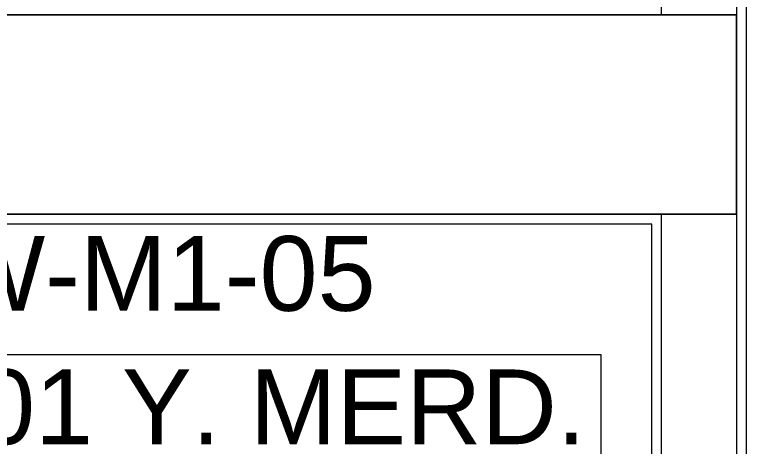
# Model space of a CAD drawing. Extents: x -1073 to 35213, y -1180 to 6950.
# Drawn here: x 10251 to 10399.8, y 576 to 662.5 of the extents above; entities that cross this region are included whole.
import ezdxf
from ezdxf.enums import TextEntityAlignment as Align

# ---------------------------------------------------------------- set-up
doc = ezdxf.new("R2010")
doc.units = 0
doc.header["$LTSCALE"] = 25
doc.layers.get('0').update_dxf_attribs({"color": 9, "lineweight": 9})
for name, color, linetype, lineweight in [('00', 9, 'Continuous', 9), ('01', 9, 'Continuous', 9), ('14', 9, 'Continuous', 9), ('21_MAHAL', 9, 'Continuous', 9)]:
    doc.layers.add(name, color=color, linetype=linetype, lineweight=lineweight)
doc.styles.add('Arial', font='arial.ttf', dxfattribs={"height": 2.5})
doc.styles.add('MuuM_TEXT-STANDART', font='ARIALN.TTF')

# ---------------------------------------------------------------- blocks, each defined once
blk = doc.blocks.new('0_roomno2')
blk.add_lwpolyline([(19.375, -10.5), (0, -10.5), (0, 0), (19.375, 0)], close=True)
for points in [[(0, -3), (19.375, -3)], [(8.125, -3), (8.125, -10.5)], [(11.875, -3), (11.875, -10.5)], [(15.625, -3), (15.625, -10.5)], [(0, -6.75), (8.125, -6.75)]]:
    blk.add_lwpolyline(points)
at = {"style": 'MuuM_TEXT-STANDART', "width": 0.6}
blk.add_text('H:', height=1.5, dxfattribs=at).set_placement((0.35, -8.608), align=Align.MIDDLE_LEFT)
at = {"style": 'Arial'}
blk.add_attdef('ODANO', (0, 1.17), '', height=2, dxfattribs=at)
blk.add_attdef('MEKANADI', text='', height=2, dxfattribs=at).set_placement((0.35, -3), align=Align.BOTTOM_LEFT)
at = {"style": 'MuuM_TEXT-STANDART', "width": 0.6}
for tag, p in [('YER01', (10, -4.5)), ('TAVAN01', (13.75, -4.5)), ('DUVAR01', (17.5, -4.5)), ('YER02', (10, -6.75)), ('TAVAN02', (13.75, -6.75)), ('DUVAR02', (17.5, -6.75)), ('YER03', (10, -9)), ('TAVAN03', (13.75, -9)), ('DUVAR03', (17.5, -9))]:
    blk.add_attdef(tag, text='', height=1.5, dxfattribs=at).set_placement(p, align=Align.MIDDLE_CENTER)
for tag, p in [('M2', (0.35, -4.875)), ('TEMIZTAVANYUKSEKLIGI', (1.8, -8.608))]:
    blk.add_attdef(tag, text='', height=1.5, dxfattribs=at).set_placement(p, align=Align.MIDDLE_LEFT)

msp = doc.modelspace()

# ---------------------------------------------------------------- linework, layer by layer
at = {"layer": '00'}
msp.add_lwpolyline([(9795.84, 662.5), (9795.84, 662.5), (9795.84, 1012.5), (9810.84, 1012.5), (9810.84, 757.5), (10535.84, 757.5), (10535.84, 742.5), (10395.84, 742.5), (10395.84, 662.5), (10380.84, 662.5), (10380.84, 742.5), (9810.84, 742.5), (9810.84, 662.5), (9810.84, 662.5)], dxfattribs=at)
msp.add_lwpolyline([(10380.84, 622.5), (10395.84, 622.5), (10395.84, 492.5), (10380.84, 492.5)], close=True, dxfattribs=at)
at = {"layer": '01'}
for points in [[(10395.84, 352.5), (10395.84, 312.5), (9795.84, 312.5), (9795.84, 662.5), (10395.84, 662.5), (10395.84, 622.5), (9845.84, 622.5), (9845.84, 352.5)], [(10395.84, 662.5), (9795.84, 662.5), (9795.84, 312.5), (10395.84, 312.5), (10395.84, 352.5), (9845.84, 352.5), (9845.84, 622.5), (10395.84, 622.5)]]:
    msp.add_lwpolyline(points, close=True, dxfattribs=at)
at = {"layer": '14'}
msp.add_lwpolyline([(10537.84, 740.5), (10397.84, 740.5), (10397.84, 490.5), (10378.84, 490.5), (10378.84, 620.5), (10378.84, 620.5), (10378.84, 620.5), (9847.84, 620.5), (9847.84, 354.5), (10378.84, 354.5), (10378.84, 354.5), (10378.84, 354.5), (10378.84, 384.5), (10397.84, 384.5), (10397.84, 334.5), (10593.84, 334.5)], dxfattribs=at)

# ---------------------------------------------------------------- block references
at = {"layer": '21_MAHAL'}
ref = msp.add_blockref('0_roomno2', (10223.29, 594.34), dxfattribs=dict(at, xscale=7.5, yscale=7.5, zscale=7.5))
ref.add_attrib('ODANO', 'VW-M1-05', (10223.29, 603.11), dxfattribs={"layer": '0', "height": 15, "style": 'Arial'})
ref.add_attrib('MEKANADI', 'M01 Y. MERD.', dxfattribs={"layer": '0', "height": 15, "style": 'Arial'}).set_placement((10225.91, 571.84), align=Align.BOTTOM_LEFT)
ref.add_attrib('M2', '##### m2', dxfattribs={"layer": '0', "height": 11.25, "style": 'MuuM_TEXT-STANDART', "width": 0.6}).set_placement((10225.91, 557.77), align=Align.MIDDLE_LEFT)
ref.add_attrib('TEMIZTAVANYUKSEKLIGI', '2.65 m', dxfattribs={"layer": '0', "height": 11.25, "style": 'MuuM_TEXT-STANDART', "width": 0.6}).set_placement((10236.79, 529.78), align=Align.MIDDLE_LEFT)
ref.add_attrib('YER01', 'Y03', dxfattribs={"layer": '0', "height": 11.25, "style": 'MuuM_TEXT-STANDART', "width": 0.6}).set_placement((10298.29, 560.59), align=Align.MIDDLE_CENTER)
ref.add_attrib('TAVAN01', 'T09', dxfattribs={"layer": '0', "height": 11.25, "style": 'MuuM_TEXT-STANDART', "width": 0.6}).set_placement((10326.41, 560.59), align=Align.MIDDLE_CENTER)
ref.add_attrib('DUVAR01', 'D07A', dxfattribs={"layer": '0', "height": 11.25, "style": 'MuuM_TEXT-STANDART', "width": 0.6}).set_placement((10354.54, 560.59), align=Align.MIDDLE_CENTER)
ref.add_attrib('YER02', 'Y04', dxfattribs={"layer": '0', "height": 11.25, "style": 'MuuM_TEXT-STANDART', "width": 0.6}).set_placement((10298.29, 543.71), align=Align.MIDDLE_CENTER)

doc.saveas('drawing.dxf')
